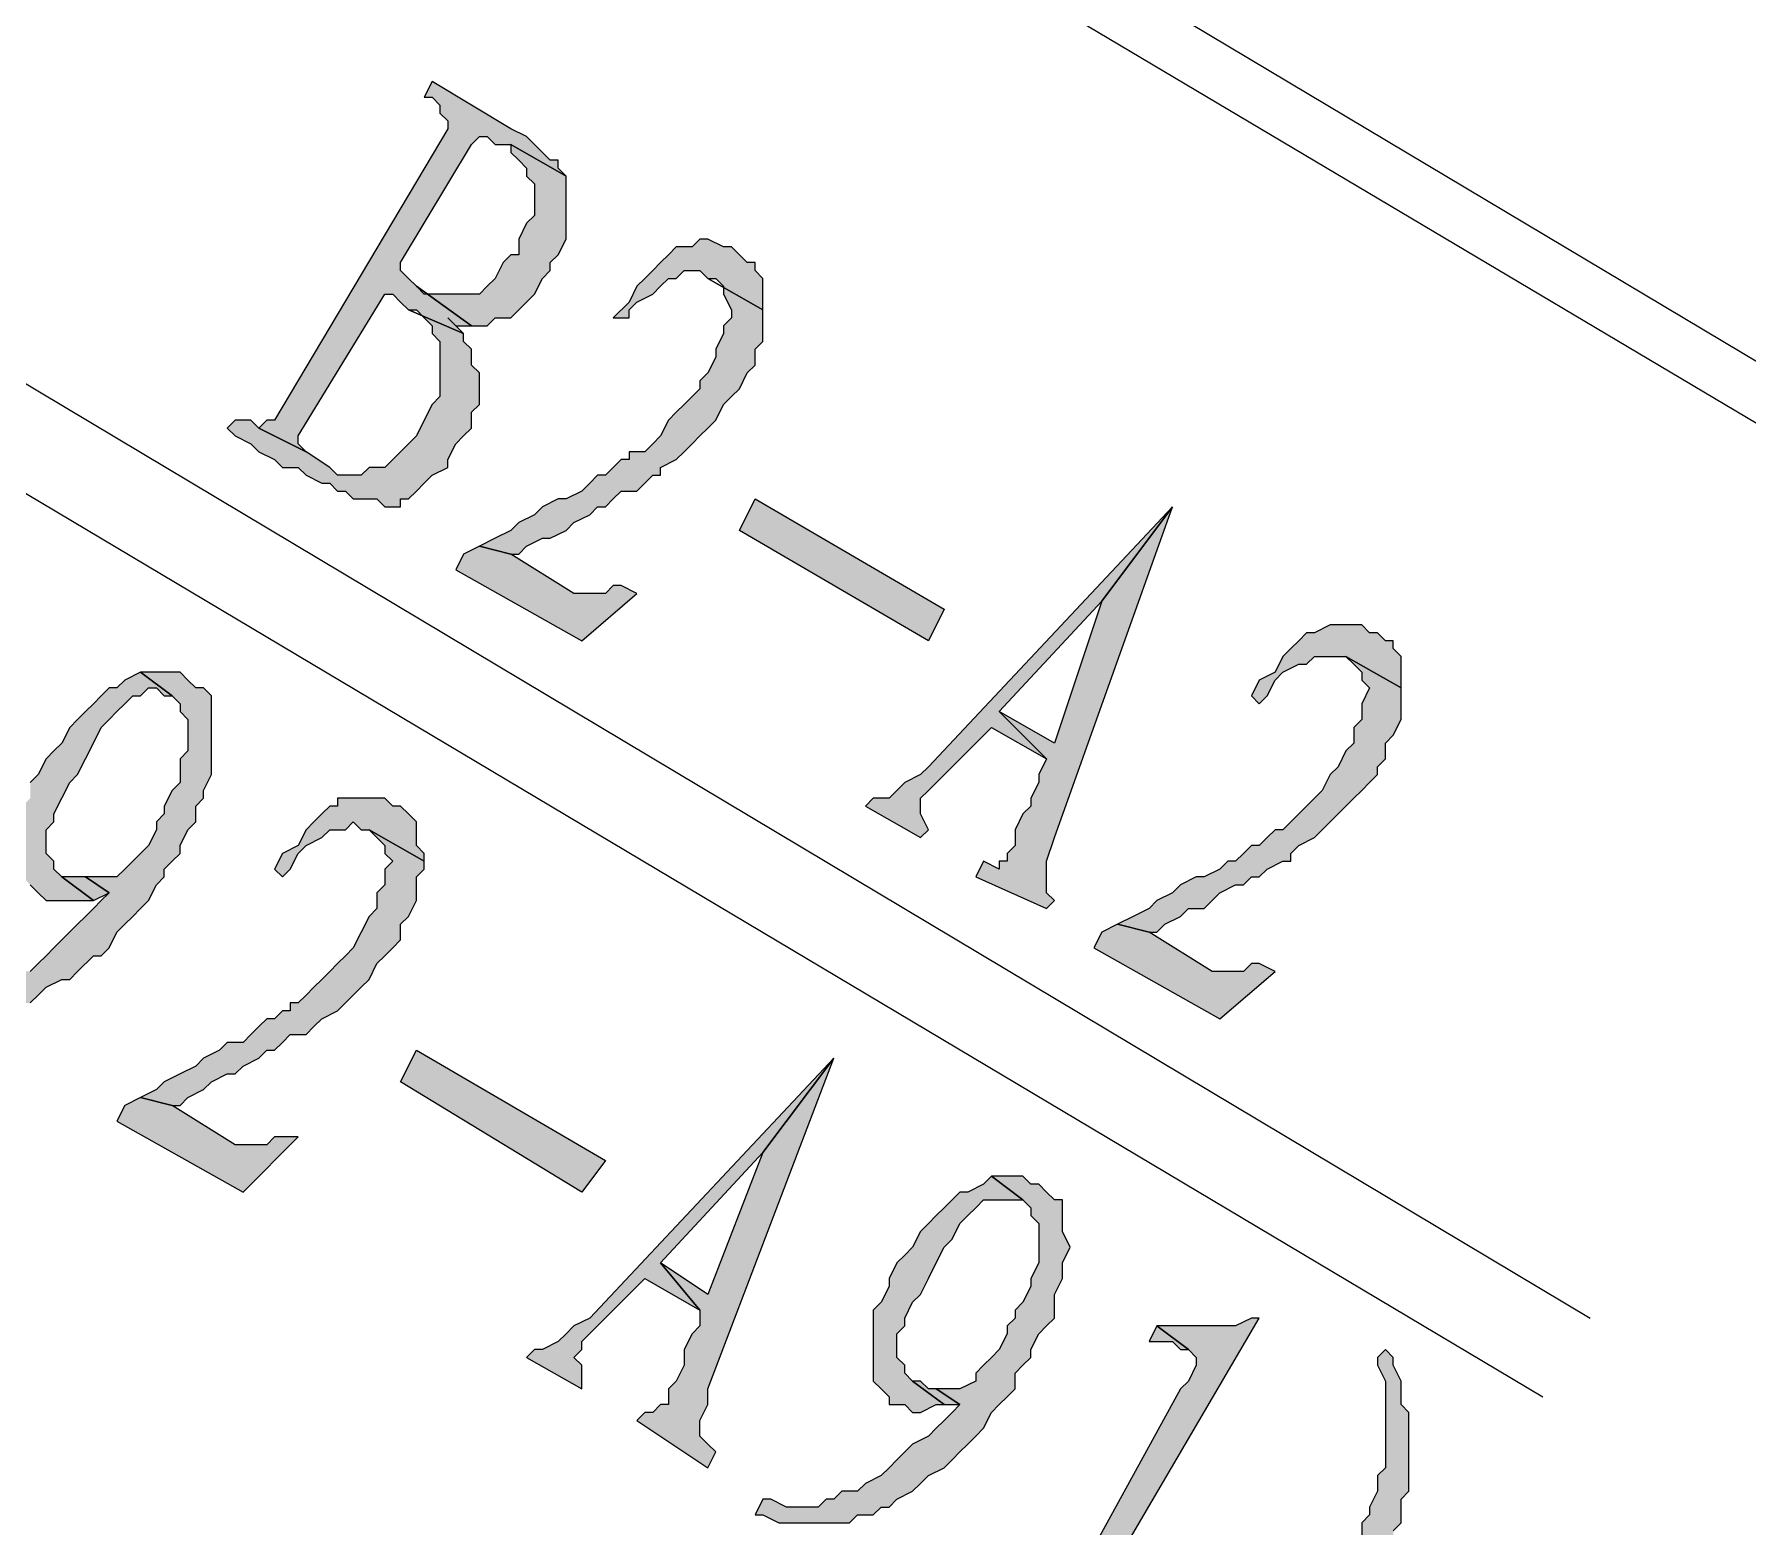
# Model space of a CAD drawing. Header units: millimetres. Extents: x 6 to 291, y 4 to 206.
# Drawn here: x 32.07 to 41.27, y 107.84 to 115.87 of the extents above; entities that cross this region are included whole.
import ezdxf

# ---------------------------------------------------------------- set-up
doc = ezdxf.new("R2010")
doc.units = ezdxf.units.MM
doc.layers.add('C00-00-00', color=7, linetype='Continuous')

msp = doc.modelspace()

# ---------------------------------------------------------------- hatches: boundary and pattern name
at = {"layer": 'C00-00-00'}
h = msp.add_hatch(color=256, dxfattribs=at)
h.dxf.hatch_style = 2
h.paths.add_polyline_path([(34.628668, 115.358333), (34.205335, 115.612333), (34.163001, 115.527666), (34.205335, 115.527666), (34.247668, 115.485333), (34.247668, 115.443), (34.290001, 115.400666), (34.290001, 115.358333), (33.358668, 113.792), (33.316335, 113.792), (33.274001, 113.749666), (33.528001, 113.622666), (33.485668, 113.665), (33.485668, 113.707333), (33.951335, 114.469333), (33.993668, 114.469333), (34.036001, 114.427), (34.078335, 114.384666), (34.374668, 114.257666), (34.332335, 114.3), (34.290001, 114.342333), (34.332335, 114.3), (34.417001, 114.3), (34.120668, 114.511666), (34.078335, 114.554), (34.036001, 114.596333), (34.036001, 114.638666), (34.417001, 115.273666), (34.459335, 115.316), (34.501668, 115.316), (34.544001, 115.273666), (34.628668, 115.273666), (34.925001, 115.104333), (34.882668, 115.146666), (34.882668, 115.189), (34.840335, 115.189), (34.798001, 115.231333), (34.755668, 115.273666), (34.713335, 115.316)])
h = msp.add_hatch(color=256, dxfattribs=at)
h.dxf.hatch_style = 2
h.paths.add_polyline_path([(34.925, 115.104336), (34.628667, 115.273669), (34.628667, 115.231336), (34.671, 115.189002), (34.713333, 115.146669), (34.713333, 115.104336), (34.755667, 115.062002), (34.755667, 114.892669), (34.713333, 114.850336), (34.671, 114.765669), (34.671, 114.681002), (34.628667, 114.681002), (34.586333, 114.638669), (34.544, 114.554002), (34.501667, 114.511669), (34.459333, 114.469336), (34.417, 114.469336), (34.205333, 114.469336), (34.163, 114.469336), (34.120667, 114.511669), (34.417, 114.300002), (34.459333, 114.300002), (34.501667, 114.300002), (34.544, 114.342336), (34.586333, 114.342336), (34.628667, 114.342336), (34.671, 114.384669), (34.713333, 114.427002), (34.755667, 114.469336), (34.798, 114.554002), (34.840333, 114.596336), (34.840333, 114.638669), (34.882667, 114.681002), (34.925, 114.765669), (34.925, 114.808002), (34.925, 114.850336), (34.925, 115.019669)])
h = msp.add_hatch(color=256, dxfattribs=at)
h.dxf.hatch_style = 2
h.paths.add_polyline_path([(35.856334, 114.681001), (35.814001, 114.723334), (35.771668, 114.723334), (35.687001, 114.765667), (35.644668, 114.765667), (35.602334, 114.723334), (35.517668, 114.723334), (35.475334, 114.681001), (35.433001, 114.638667), (35.390668, 114.596334), (35.348334, 114.554001), (35.306001, 114.511667), (35.263668, 114.427001), (35.179001, 114.342334), (35.263668, 114.342334), (35.263668, 114.384667), (35.306001, 114.427001), (35.390668, 114.469334), (35.433001, 114.511667), (35.475334, 114.554001), (35.517668, 114.554001), (35.560001, 114.596334), (35.644668, 114.596334), (35.687001, 114.554001), (35.983334, 114.384667), (35.983334, 114.511667), (35.983334, 114.554001), (35.941001, 114.596334), (35.941001, 114.638667), (35.898668, 114.638667)])
h = msp.add_hatch(color=256, dxfattribs=at)
h.dxf.hatch_style = 2
h.paths.add_polyline_path([(35.983333, 114.384669), (35.687, 114.554002), (35.729333, 114.554002), (35.771667, 114.511669), (35.771667, 114.469335), (35.814, 114.384669), (35.814, 114.342335), (35.771667, 114.300002), (35.771667, 114.257669), (35.729333, 114.173002), (35.729333, 114.130669), (35.687, 114.046002), (35.644667, 114.003669), (35.644667, 113.961335), (35.602333, 113.919002), (35.56, 113.876669), (35.517667, 113.834335), (35.475333, 113.792002), (35.433, 113.707335), (35.390667, 113.665002), (35.348333, 113.622669), (35.306, 113.622669), (35.263667, 113.622669), (35.263667, 113.580335), (35.221333, 113.580335), (35.179, 113.538002), (35.136667, 113.495669), (35.094333, 113.495669), (35.052, 113.453335), (35.009667, 113.411002), (34.925, 113.368669), (34.882667, 113.368669), (34.798, 113.326335), (34.755667, 113.284002), (34.671, 113.241669), (34.628667, 113.199335), (34.544, 113.157002), (34.459333, 113.114669), (34.628667, 113.072335), (34.671, 113.072335), (34.713333, 113.114669), (34.798, 113.157002), (34.840333, 113.157002), (34.925, 113.199335), (34.967333, 113.241669), (35.052, 113.284002), (35.094333, 113.326335), (35.136667, 113.326335), (35.179, 113.368669), (35.221333, 113.411002), (35.306, 113.411002), (35.348333, 113.453335), (35.390667, 113.495669), (35.433, 113.495669), (35.433, 113.538002), (35.517667, 113.580335), (35.56, 113.622669), (35.602333, 113.665002), (35.644667, 113.707335), (35.687, 113.749669), (35.729333, 113.792002), (35.771667, 113.876669), (35.814, 113.919002), (35.856333, 113.961335), (35.898667, 114.046002), (35.941, 114.088335), (35.941, 114.173002), (35.983333, 114.215335), (35.983333, 114.257669), (35.983333, 114.342335)])
h = msp.add_hatch(color=256, dxfattribs=at)
h.dxf.hatch_style = 2
h.paths.add_polyline_path([(34.374666, 114.257666), (34.078333, 114.384666), (34.120666, 114.384666), (34.162999, 114.342332), (34.205333, 114.299999), (34.205333, 114.257666), (34.247666, 114.215332), (34.247666, 114.172999), (34.247666, 114.003666), (34.247666, 113.918999), (34.205333, 113.876666), (34.162999, 113.791999), (34.120666, 113.707332), (34.078333, 113.664999), (34.035999, 113.622666), (33.993666, 113.580332), (33.951333, 113.537999), (33.908999, 113.537999), (33.866666, 113.537999), (33.824333, 113.495666), (33.697333, 113.495666), (33.654999, 113.537999), (33.527999, 113.622666), (33.273999, 113.749666), (33.231666, 113.791999), (33.146999, 113.791999), (33.104666, 113.749666), (33.146999, 113.707332), (33.231666, 113.664999), (33.273999, 113.622666), (33.358666, 113.580332), (33.400999, 113.537999), (33.485666, 113.537999), (33.527999, 113.495666), (33.612666, 113.453332), (33.654999, 113.453332), (33.697333, 113.410999), (33.739666, 113.410999), (33.781999, 113.368666), (33.824333, 113.368666), (33.866666, 113.368666), (33.908999, 113.368666), (33.951333, 113.326332), (34.035999, 113.326332), (34.035999, 113.368666), (34.078333, 113.368666), (34.120666, 113.410999), (34.162999, 113.453332), (34.205333, 113.495666), (34.289999, 113.537999), (34.289999, 113.580332), (34.332333, 113.664999), (34.374666, 113.707332), (34.416999, 113.749666), (34.416999, 113.834332), (34.459333, 113.876666), (34.459333, 114.045999), (34.416999, 114.088332), (34.416999, 114.172999), (34.374666, 114.215332)])
h = msp.add_hatch(color=256, dxfattribs=at)
h.dxf.hatch_style = 2
h.paths.add_polyline_path([(35.940999, 113.368669), (36.956998, 112.776005), (36.872334, 112.606668), (35.856334, 113.199332)])
h = msp.add_hatch(color=256, dxfattribs=at)
h.dxf.hatch_style = 2
h.paths.add_polyline_path([(38.184669, 113.326335), (36.872335, 111.929335), (36.830002, 111.887002), (36.745335, 111.844669), (36.703002, 111.802335), (36.660669, 111.760002), (36.576002, 111.760002), (36.533669, 111.717669), (36.830002, 111.548335), (36.872335, 111.590669), (36.830002, 111.675335), (36.830002, 111.717669), (36.830002, 111.760002), (36.872335, 111.802335), (37.211002, 112.141002), (37.507335, 111.971669), (37.253335, 112.225669), (37.803669, 112.818335)])
h = msp.add_hatch(color=256, dxfattribs=at)
h.dxf.hatch_style = 2
h.paths.add_polyline_path([(38.184669, 113.326335), (37.803669, 112.818335), (37.549669, 112.056335), (37.253335, 112.225669), (37.507335, 111.971669), (37.465002, 111.887002), (37.465002, 111.844669), (37.422669, 111.760002), (37.422669, 111.717669), (37.380335, 111.675335), (37.338002, 111.590669), (37.338002, 111.506002), (37.295669, 111.463669), (37.295669, 111.421335), (37.253335, 111.421335), (37.253335, 111.379002), (37.168669, 111.421335), (37.126335, 111.336669), (37.507335, 111.167335), (37.549669, 111.209669), (37.507335, 111.252002), (37.507335, 111.294335), (37.507335, 111.336669), (37.507335, 111.379002), (37.507335, 111.421335), (37.549669, 111.548335)])
h = msp.add_hatch(color=256, dxfattribs=at)
h.dxf.hatch_style = 2
h.paths.add_polyline_path([(35.306001, 112.860666), (35.221334, 112.902999), (35.179001, 112.902999), (35.136667, 112.860666), (34.967334, 112.860666), (34.628667, 113.072333), (34.459334, 113.114666), (34.374667, 113.072333), (34.332334, 112.987666), (35.009667, 112.606666)])
h = msp.add_hatch(color=256, dxfattribs=at)
h.dxf.hatch_style = 2
h.paths.add_polyline_path([(39.285332, 112.649002), (39.242999, 112.649002), (39.200666, 112.691336), (39.115999, 112.691336), (39.073666, 112.691336), (39.031332, 112.691336), (38.946666, 112.649002), (38.904332, 112.649002), (38.861999, 112.606669), (38.819666, 112.564336), (38.777332, 112.522002), (38.734999, 112.437336), (38.650332, 112.395002), (38.607999, 112.310336), (38.650332, 112.268002), (38.692666, 112.310336), (38.734999, 112.395002), (38.777332, 112.437336), (38.861999, 112.479669), (38.904332, 112.479669), (38.946666, 112.522002), (38.988999, 112.522002), (39.073666, 112.522002), (39.115999, 112.522002), (39.412332, 112.352669), (39.412332, 112.395002), (39.412332, 112.437336), (39.412332, 112.522002), (39.369999, 112.564336), (39.369999, 112.606669), (39.327666, 112.606669)])
h = msp.add_hatch(color=256, dxfattribs=at)
h.dxf.hatch_style = 2
h.paths.add_polyline_path([(39.412335, 112.35267), (39.116002, 112.522004), (39.158335, 112.47967), (39.200669, 112.437337), (39.200669, 112.395004), (39.243002, 112.35267), (39.200669, 112.268004), (39.200669, 112.183337), (39.158335, 112.141004), (39.158335, 112.056337), (39.116002, 112.014004), (39.073669, 111.929337), (39.031335, 111.887004), (38.989002, 111.802337), (38.946669, 111.760004), (38.904335, 111.71767), (38.862002, 111.675337), (38.819669, 111.633004), (38.777335, 111.59067), (38.735002, 111.59067), (38.692669, 111.548337), (38.650335, 111.506004), (38.608002, 111.506004), (38.565669, 111.46367), (38.523335, 111.421337), (38.481002, 111.421337), (38.438669, 111.379004), (38.354002, 111.33667), (38.311669, 111.33667), (38.227002, 111.294337), (38.184669, 111.252004), (38.100002, 111.20967), (38.057669, 111.167337), (37.973002, 111.125004), (37.888335, 111.08267), (38.057669, 111.040337), (38.100002, 111.040337), (38.142335, 111.08267), (38.227002, 111.125004), (38.269335, 111.167337), (38.354002, 111.167337), (38.396335, 111.20967), (38.438669, 111.252004), (38.523335, 111.294337), (38.565669, 111.294337), (38.608002, 111.33667), (38.650335, 111.33667), (38.692669, 111.379004), (38.777335, 111.421337), (38.819669, 111.421337), (38.819669, 111.46367), (38.862002, 111.506004), (38.946669, 111.548337), (38.989002, 111.59067), (39.031335, 111.633004), (39.073669, 111.675337), (39.116002, 111.71767), (39.158335, 111.760004), (39.200669, 111.802337), (39.243002, 111.84467), (39.285335, 111.887004), (39.285335, 111.929337), (39.327669, 111.97167), (39.327669, 112.056337), (39.370002, 112.09867), (39.412335, 112.183337), (39.412335, 112.22567), (39.412335, 112.268004)])
h = msp.add_hatch(color=256, dxfattribs=at)
h.dxf.hatch_style = 2
h.paths.add_polyline_path([(32.893, 112.395005), (32.850667, 112.437338), (32.808333, 112.437338), (32.681333, 112.437338), (32.639, 112.437338), (32.808333, 112.310338), (32.850667, 112.268005), (32.850667, 112.225672), (32.893, 112.183338), (32.893, 112.141005), (32.893, 112.098672), (32.893, 112.014005), (32.850667, 111.971672), (32.850667, 111.929338), (32.850667, 111.844672), (32.808333, 111.802338), (32.766, 111.717672), (32.766, 111.675338), (32.723667, 111.633005), (32.723667, 111.590672), (32.681333, 111.506005), (32.639, 111.463672), (32.596667, 111.421338), (32.554333, 111.379005), (32.512, 111.336672), (32.469667, 111.336672), (32.342667, 111.336672), (32.469667, 111.252005), (32.427333, 111.209672), (32.385, 111.167338), (32.342667, 111.125005), (32.300333, 111.082672), (32.215667, 110.998005), (32.173333, 110.955672), (32.131, 110.913338), (32.088667, 110.871005), (32.046333, 110.828672), (31.961667, 110.828672), (31.919333, 110.786338), (31.877, 110.744005), (31.834667, 110.744005), (31.792333, 110.744005), (31.75, 110.701672), (31.707667, 110.701672), (31.623, 110.701672), (31.538333, 110.701672), (31.453667, 110.701672), (31.411333, 110.701672), (31.369, 110.659338), (31.411333, 110.617005), (31.496, 110.617005), (31.538333, 110.617005), (31.580667, 110.617005), (31.623, 110.574672), (31.75, 110.574672), (31.792333, 110.617005), (31.877, 110.617005), (31.919333, 110.617005), (32.004, 110.659338), (32.046333, 110.659338), (32.088667, 110.701672), (32.131, 110.744005), (32.215667, 110.786338), (32.258, 110.786338), (32.300333, 110.828672), (32.385, 110.913338), (32.427333, 110.913338), (32.469667, 110.955672), (32.512, 111.040338), (32.554333, 111.082672), (32.596667, 111.125005), (32.639, 111.167338), (32.681333, 111.209672), (32.723667, 111.294338), (32.766, 111.336672), (32.766, 111.379005), (32.808333, 111.421338), (32.850667, 111.463672), (32.850667, 111.506005), (32.893, 111.590672), (32.935333, 111.633005), (32.935333, 111.717672), (32.977667, 111.760005), (32.977667, 111.802338), (33.02, 111.887005), (33.02, 111.929338), (33.02, 112.268005), (33.02, 112.310338), (32.977667, 112.352672), (32.935333, 112.352672)])
h = msp.add_hatch(color=256, dxfattribs=at)
h.dxf.hatch_style = 2
h.paths.add_polyline_path([(32.639, 112.437339), (32.554334, 112.395006), (32.512, 112.352672), (32.469667, 112.352672), (32.427334, 112.310339), (32.385, 112.268006), (32.342667, 112.225672), (32.300334, 112.183339), (32.258, 112.141006), (32.215667, 112.056339), (32.173334, 112.014006), (32.131, 111.971672), (32.088667, 111.887006), (32.046334, 111.844672), (32.046334, 111.760006), (32.004, 111.717672), (32.004, 111.675339), (32.004, 111.590672), (32.004, 111.379006), (32.004, 111.336672), (32.046334, 111.294339), (32.088667, 111.252006), (32.131, 111.209672), (32.215667, 111.209672), (32.258, 111.209672), (32.385, 111.209672), (32.215667, 111.336672), (32.173334, 111.379006), (32.173334, 111.421339), (32.131, 111.463672), (32.131, 111.590672), (32.173334, 111.633006), (32.173334, 111.675339), (32.215667, 111.760006), (32.258, 111.844672), (32.300334, 111.887006), (32.342667, 111.971672), (32.385, 112.056339), (32.427334, 112.141006), (32.469667, 112.183339), (32.512, 112.225672), (32.554334, 112.268006), (32.596667, 112.310339), (32.639, 112.310339), (32.681334, 112.352672), (32.723667, 112.352672), (32.766, 112.310339), (32.808334, 112.310339)])
h = msp.add_hatch(color=256, dxfattribs=at)
h.dxf.hatch_style = 2
h.paths.add_polyline_path([(34.036, 111.717672), (33.993666, 111.717672), (33.951333, 111.760005), (33.782, 111.760005), (33.697333, 111.760005), (33.697333, 111.717672), (33.655, 111.717672), (33.612666, 111.675339), (33.570333, 111.633005), (33.528, 111.590672), (33.485666, 111.506005), (33.401, 111.463672), (33.358666, 111.379005), (33.401, 111.336672), (33.443333, 111.379005), (33.485666, 111.463672), (33.528, 111.506005), (33.612666, 111.548339), (33.655, 111.590672), (33.697333, 111.590672), (33.739666, 111.590672), (33.782, 111.633005), (33.824333, 111.590672), (33.866666, 111.590672), (34.163, 111.421339), (34.163, 111.463672), (34.120666, 111.506005), (34.120666, 111.590672), (34.120666, 111.633005), (34.078333, 111.675339)])
h = msp.add_hatch(color=256, dxfattribs=at)
h.dxf.hatch_style = 2
h.paths.add_polyline_path([(34.162999, 111.421332), (33.866665, 111.590665), (33.908999, 111.548332), (33.951332, 111.505999), (33.951332, 111.463665), (33.993665, 111.421332), (33.951332, 111.378999), (33.951332, 111.336665), (33.951332, 111.294332), (33.908999, 111.251999), (33.908999, 111.167332), (33.866665, 111.124999), (33.824332, 111.040332), (33.781999, 110.955665), (33.739665, 110.913332), (33.697332, 110.870999), (33.654999, 110.828665), (33.612665, 110.786332), (33.570332, 110.743999), (33.527999, 110.701665), (33.485665, 110.659332), (33.443332, 110.659332), (33.443332, 110.616999), (33.400999, 110.616999), (33.358665, 110.574665), (33.316332, 110.574665), (33.273999, 110.532332), (33.231665, 110.489999), (33.189332, 110.447665), (33.104665, 110.447665), (33.062332, 110.405332), (32.977665, 110.362999), (32.935332, 110.320665), (32.850665, 110.278332), (32.765999, 110.235999), (32.723665, 110.193665), (32.638999, 110.151332), (32.808332, 110.108999), (32.850665, 110.108999), (32.892999, 110.151332), (32.977665, 110.193665), (33.019999, 110.235999), (33.104665, 110.278332), (33.146999, 110.278332), (33.189332, 110.320665), (33.273999, 110.362999), (33.316332, 110.405332), (33.358665, 110.405332), (33.400999, 110.447665), (33.443332, 110.489999), (33.527999, 110.489999), (33.570332, 110.532332), (33.612665, 110.574665), (33.697332, 110.616999), (33.739665, 110.659332), (33.781999, 110.701665), (33.824332, 110.743999), (33.866665, 110.786332), (33.908999, 110.870999), (33.951332, 110.913332), (33.993665, 110.955665), (34.035999, 110.997999), (34.035999, 111.082665), (34.078332, 111.124999), (34.120665, 111.209665), (34.120665, 111.251999), (34.120665, 111.336665), (34.162999, 111.378999)])
h = msp.add_hatch(color=256, dxfattribs=at)
h.dxf.hatch_style = 2
h.paths.add_polyline_path([(32.342666, 111.336672), (32.300333, 111.336672), (32.257999, 111.336672), (32.215666, 111.336672), (32.384999, 111.209672), (32.469666, 111.252005)])
h = msp.add_hatch(color=256, dxfattribs=at)
h.dxf.hatch_style = 2
h.paths.add_polyline_path([(38.734998, 110.828668), (38.650332, 110.871001), (38.607998, 110.871001), (38.565665, 110.828668), (38.523332, 110.828668), (38.396332, 110.828668), (38.057665, 111.040334), (37.888332, 111.082668), (37.803665, 111.040334), (37.761332, 110.955668), (38.438665, 110.574668)])
h = msp.add_hatch(color=256, dxfattribs=at)
h.dxf.hatch_style = 2
h.paths.add_polyline_path([(34.120669, 110.405333), (35.136667, 109.812669), (35.009669, 109.64334), (34.036, 110.236004)])
h = msp.add_hatch(color=256, dxfattribs=at)
h.dxf.hatch_style = 2
h.paths.add_polyline_path([(36.364334, 110.362999), (35.052001, 108.965999), (34.967334, 108.923665), (34.925001, 108.881332), (34.882667, 108.838999), (34.798001, 108.796665), (34.755667, 108.796665), (34.713334, 108.754332), (35.009667, 108.584999), (35.009667, 108.627332), (35.009667, 108.669665), (35.009667, 108.711999), (34.967334, 108.754332), (35.009667, 108.796665), (35.009667, 108.838999), (35.348334, 109.177665), (35.644667, 109.008332), (35.433001, 109.262332), (35.983334, 109.854999)])
h = msp.add_hatch(color=256, dxfattribs=at)
h.dxf.hatch_style = 2
h.paths.add_polyline_path([(36.364334, 110.362999), (35.983334, 109.854999), (35.687001, 109.092999), (35.433001, 109.262332), (35.644667, 109.008332), (35.644667, 108.923665), (35.602334, 108.881332), (35.560001, 108.796665), (35.560001, 108.754332), (35.560001, 108.711999), (35.517667, 108.627332), (35.475334, 108.584999), (35.475334, 108.500332), (35.433001, 108.500332), (35.390667, 108.457999), (35.348334, 108.457999), (35.306001, 108.415665), (35.687001, 108.161665), (35.729334, 108.246332), (35.687001, 108.288665), (35.644667, 108.330999), (35.644667, 108.415665), (35.687001, 108.500332), (35.687001, 108.584999)])
h = msp.add_hatch(color=256, dxfattribs=at)
h.dxf.hatch_style = 2
h.paths.add_polyline_path([(33.485666, 109.939672), (33.400999, 109.939672), (33.358666, 109.939672), (33.316333, 109.897338), (33.273999, 109.897338), (33.146999, 109.897338), (32.808333, 110.109005), (32.638999, 110.151338), (32.554333, 110.109005), (32.511999, 110.024338), (33.189333, 109.643338)])
h = msp.add_hatch(color=256, dxfattribs=at)
h.dxf.hatch_style = 2
h.paths.add_polyline_path([(37.465002, 109.685666), (37.422668, 109.685666), (37.380335, 109.727999), (37.338002, 109.727999), (37.253335, 109.727999), (37.211002, 109.727999), (37.380335, 109.600999), (37.422668, 109.558666), (37.422668, 109.516333), (37.465002, 109.473999), (37.465002, 109.431666), (37.465002, 109.389333), (37.465002, 109.304666), (37.465002, 109.262333), (37.422668, 109.177666), (37.422668, 109.135333), (37.380335, 109.050666), (37.338002, 109.008333), (37.338002, 108.965999), (37.295668, 108.923666), (37.295668, 108.881333), (37.253335, 108.796666), (37.211002, 108.754333), (37.168668, 108.711999), (37.126335, 108.669666), (37.126335, 108.627333), (37.041668, 108.584999), (36.999335, 108.584999), (36.914668, 108.584999), (37.041668, 108.500333), (36.999335, 108.457999), (36.957002, 108.415666), (36.914668, 108.373333), (36.872335, 108.330999), (36.787668, 108.288666), (36.745335, 108.246333), (36.703002, 108.203999), (36.660668, 108.161666), (36.618335, 108.119333), (36.533668, 108.076999), (36.491335, 108.034666), (36.449002, 108.034666), (36.406668, 108.034666), (36.364335, 107.992333), (36.322002, 107.992333), (36.279668, 107.949999), (36.110335, 107.949999), (36.025668, 107.992333), (35.983335, 107.992333), (35.941002, 107.907666), (35.983335, 107.907666), (36.068002, 107.865333), (36.110335, 107.865333), (36.152668, 107.865333), (36.364335, 107.865333), (36.449002, 107.865333), (36.491335, 107.907666), (36.576002, 107.907666), (36.618335, 107.949999), (36.660668, 107.949999), (36.703002, 107.992333), (36.787668, 108.034666), (36.830002, 108.076999), (36.872335, 108.119333), (36.957002, 108.161666), (36.999335, 108.203999), (37.041668, 108.246333), (37.084002, 108.288666), (37.126335, 108.330999), (37.168668, 108.373333), (37.211002, 108.457999), (37.253335, 108.500333), (37.295668, 108.542666), (37.338002, 108.584999), (37.338002, 108.669666), (37.380335, 108.711999), (37.422668, 108.754333), (37.422668, 108.796666), (37.465002, 108.881333), (37.507335, 108.923666), (37.549668, 108.965999), (37.549668, 109.050666), (37.549668, 109.092999), (37.592002, 109.177666), (37.592002, 109.219999), (37.592002, 109.262333), (37.634335, 109.346999), (37.592002, 109.431666), (37.592002, 109.558666), (37.592002, 109.600999), (37.549668, 109.600999), (37.507335, 109.643333)])
h = msp.add_hatch(color=256, dxfattribs=at)
h.dxf.hatch_style = 2
h.paths.add_polyline_path([(37.211, 109.728), (37.168666, 109.685667), (37.084, 109.643333), (37.041666, 109.643333), (36.999333, 109.601), (36.957, 109.558667), (36.914666, 109.516333), (36.872333, 109.474), (36.83, 109.431667), (36.787666, 109.347), (36.745333, 109.304667), (36.703, 109.262333), (36.660666, 109.177667), (36.660666, 109.135333), (36.618333, 109.050667), (36.576, 109.008333), (36.576, 108.923667), (36.576, 108.881333), (36.576, 108.669667), (36.576, 108.627333), (36.618333, 108.585), (36.660666, 108.542667), (36.660666, 108.500333), (36.745333, 108.500333), (36.787666, 108.458), (36.83, 108.458), (36.914666, 108.500333), (36.957, 108.500333), (36.787666, 108.627333), (36.745333, 108.669667), (36.745333, 108.712), (36.703, 108.754333), (36.703, 108.881333), (36.745333, 108.923667), (36.745333, 108.966), (36.787666, 109.050667), (36.83, 109.093), (36.872333, 109.177667), (36.914666, 109.262333), (36.957, 109.347), (36.999333, 109.389333), (37.041666, 109.474), (37.084, 109.516333), (37.126333, 109.558667), (37.168666, 109.601), (37.211, 109.601), (37.338, 109.601), (37.380333, 109.601)])
h = msp.add_hatch(color=256, dxfattribs=at)
h.dxf.hatch_style = 2
h.paths.add_polyline_path([(38.650334, 108.965999), (38.608001, 108.965999), (38.523334, 108.923666), (38.481001, 108.923666), (38.438667, 108.923666), (38.100001, 108.923666), (38.269334, 108.796666), (38.311667, 108.754332), (38.311667, 108.711999), (38.269334, 108.627332), (38.227001, 108.584999), (37.507334, 107.272666), (37.465001, 107.272666), (37.422667, 107.230332), (37.380334, 107.272666), (37.295667, 107.272666), (37.253334, 107.272666), (37.168667, 107.314999), (37.168667, 107.272666), (37.761334, 106.891666), (37.803667, 106.976332), (37.761334, 107.018666), (37.719001, 107.060999), (37.676667, 107.103332), (37.676667, 107.145666), (37.634334, 107.187999), (37.634334, 107.230332)])
h = msp.add_hatch(color=256, dxfattribs=at)
h.dxf.hatch_style = 2
h.paths.add_polyline_path([(38.1, 108.923673), (38.057667, 108.839006), (38.1, 108.839006), (38.184667, 108.839006), (38.227, 108.796673), (38.269333, 108.796673)])
h = msp.add_hatch(color=256, dxfattribs=at)
h.dxf.hatch_style = 2
h.paths.add_polyline_path([(39.327666, 108.79667), (39.285333, 108.754336), (39.285333, 108.712003), (39.327666, 108.627336), (39.327666, 108.585003), (39.327666, 108.54267), (39.327666, 108.28867), (39.327666, 108.204003), (39.327666, 108.16167), (39.285333, 108.119336), (39.285333, 108.077003), (39.285333, 108.03467), (39.243, 107.950003), (39.243, 107.90767), (39.200666, 107.865336), (39.200666, 107.78067), (39.158333, 107.738336), (39.116, 107.65367), (39.073666, 107.611336), (39.073666, 107.52667), (39.031333, 107.484336), (38.989, 107.39967), (38.946666, 107.357336), (38.904333, 107.315003), (38.862, 107.230336), (38.819666, 107.188003), (38.777333, 107.14567), (38.735, 107.103336), (38.692666, 107.01867), (38.692666, 106.976336), (38.650333, 106.934003), (38.608, 106.89167), (38.565666, 106.849336), (38.523333, 106.807003), (38.481, 106.76467), (38.438666, 106.76467), (38.396333, 106.722336), (38.354, 106.680003), (38.269333, 106.63767), (38.227, 106.595336), (38.184666, 106.595336), (38.142333, 106.553003), (38.057666, 106.553003), (38.015333, 106.51067), (37.973, 106.51067), (37.930666, 106.426003), (37.973, 106.426003), (38.015333, 106.468336), (38.057666, 106.468336), (38.142333, 106.468336), (38.184666, 106.51067), (38.227, 106.51067), (38.311666, 106.51067), (38.354, 106.553003), (38.396333, 106.595336), (38.438666, 106.595336), (38.523333, 106.63767), (38.565666, 106.680003), (38.608, 106.680003), (38.650333, 106.722336), (38.692666, 106.76467), (38.735, 106.807003), (38.777333, 106.849336), (38.819666, 106.89167), (38.862, 106.934003), (38.904333, 106.976336), (38.946666, 107.061003), (38.989, 107.103336), (39.031333, 107.14567), (39.073666, 107.230336), (39.116, 107.27267), (39.158333, 107.315003), (39.200666, 107.357336), (39.243, 107.442003), (39.243, 107.484336), (39.285333, 107.569003), (39.327666, 107.611336), (39.327666, 107.696003), (39.37, 107.738336), (39.37, 107.823003), (39.412333, 107.865336), (39.412333, 107.90767), (39.412333, 107.992336), (39.454666, 108.03467), (39.454666, 108.458003), (39.412333, 108.500336), (39.412333, 108.585003), (39.412333, 108.627336), (39.37, 108.712003), (39.37, 108.754336)])
h = msp.add_hatch(color=256, dxfattribs=at)
h.dxf.hatch_style = 2
h.paths.add_polyline_path([(36.914668, 108.585006), (36.872334, 108.585006), (36.830001, 108.62734), (36.787668, 108.62734), (36.957001, 108.50034), (37.041668, 108.50034)])

# ---------------------------------------------------------------- linework, layer by layer
at = {"layer": 'C00-00-00', "lineweight": 5}
for points in [[(33.485666, 118.787339), (42.206334, 113.580333)], [(33.316333, 118.533333), (42.079331, 113.326335)], [(30.861, 114.681001), (40.428334, 108.965999)], [(30.649332, 114.215339), (40.174332, 108.542672)]]:
    msp.add_lwpolyline(points, dxfattribs=at)
at = {"layer": 'C00-00-00', "lineweight": 13}
for points in [[(34.628668, 115.358333), (34.205335, 115.612333), (34.163001, 115.527666), (34.205335, 115.527666), (34.247668, 115.485333), (34.247668, 115.443), (34.290001, 115.400666), (34.290001, 115.358333), (33.358668, 113.792), (33.316335, 113.792), (33.274001, 113.749666), (33.528001, 113.622666), (33.485668, 113.665), (33.485668, 113.707333), (33.951335, 114.469333), (33.993668, 114.469333), (34.036001, 114.427), (34.078335, 114.384666), (34.374668, 114.257666), (34.332335, 114.3), (34.290001, 114.342333), (34.332335, 114.3), (34.417001, 114.3), (34.120668, 114.511666), (34.078335, 114.554), (34.036001, 114.596333), (34.036001, 114.638666), (34.417001, 115.273666), (34.459335, 115.316), (34.501668, 115.316), (34.544001, 115.273666), (34.628668, 115.273666), (34.925001, 115.104333), (34.882668, 115.146666), (34.882668, 115.189), (34.840335, 115.189), (34.798001, 115.231333), (34.755668, 115.273666), (34.713335, 115.316)], [(34.925, 115.104336), (34.628667, 115.273669), (34.628667, 115.231336), (34.671, 115.189002), (34.713333, 115.146669), (34.713333, 115.104336), (34.755667, 115.062002), (34.755667, 114.892669), (34.713333, 114.850336), (34.671, 114.765669), (34.671, 114.681002), (34.628667, 114.681002), (34.586333, 114.638669), (34.544, 114.554002), (34.501667, 114.511669), (34.459333, 114.469336), (34.417, 114.469336), (34.205333, 114.469336), (34.163, 114.469336), (34.120667, 114.511669), (34.417, 114.300002), (34.459333, 114.300002), (34.501667, 114.300002), (34.544, 114.342336), (34.586333, 114.342336), (34.628667, 114.342336), (34.671, 114.384669), (34.713333, 114.427002), (34.755667, 114.469336), (34.798, 114.554002), (34.840333, 114.596336), (34.840333, 114.638669), (34.882667, 114.681002), (34.925, 114.765669), (34.925, 114.808002), (34.925, 114.850336), (34.925, 115.019669)], [(35.856334, 114.681001), (35.814001, 114.723334), (35.771668, 114.723334), (35.687001, 114.765667), (35.644668, 114.765667), (35.602334, 114.723334), (35.517668, 114.723334), (35.475334, 114.681001), (35.433001, 114.638667), (35.390668, 114.596334), (35.348334, 114.554001), (35.306001, 114.511667), (35.263668, 114.427001), (35.179001, 114.342334), (35.263668, 114.342334), (35.263668, 114.384667), (35.306001, 114.427001), (35.390668, 114.469334), (35.433001, 114.511667), (35.475334, 114.554001), (35.517668, 114.554001), (35.560001, 114.596334), (35.644668, 114.596334), (35.687001, 114.554001), (35.983334, 114.384667), (35.983334, 114.511667), (35.983334, 114.554001), (35.941001, 114.596334), (35.941001, 114.638667), (35.898668, 114.638667)], [(35.983333, 114.384669), (35.687, 114.554002), (35.729333, 114.554002), (35.771667, 114.511669), (35.771667, 114.469335), (35.814, 114.384669), (35.814, 114.342335), (35.771667, 114.300002), (35.771667, 114.257669), (35.729333, 114.173002), (35.729333, 114.130669), (35.687, 114.046002), (35.644667, 114.003669), (35.644667, 113.961335), (35.602333, 113.919002), (35.56, 113.876669), (35.517667, 113.834335), (35.475333, 113.792002), (35.433, 113.707335), (35.390667, 113.665002), (35.348333, 113.622669), (35.306, 113.622669), (35.263667, 113.622669), (35.263667, 113.580335), (35.221333, 113.580335), (35.179, 113.538002), (35.136667, 113.495669), (35.094333, 113.495669), (35.052, 113.453335), (35.009667, 113.411002), (34.925, 113.368669), (34.882667, 113.368669), (34.798, 113.326335), (34.755667, 113.284002), (34.671, 113.241669), (34.628667, 113.199335), (34.544, 113.157002), (34.459333, 113.114669), (34.628667, 113.072335), (34.671, 113.072335), (34.713333, 113.114669), (34.798, 113.157002), (34.840333, 113.157002), (34.925, 113.199335), (34.967333, 113.241669), (35.052, 113.284002), (35.094333, 113.326335), (35.136667, 113.326335), (35.179, 113.368669), (35.221333, 113.411002), (35.306, 113.411002), (35.348333, 113.453335), (35.390667, 113.495669), (35.433, 113.495669), (35.433, 113.538002), (35.517667, 113.580335), (35.56, 113.622669), (35.602333, 113.665002), (35.644667, 113.707335), (35.687, 113.749669), (35.729333, 113.792002), (35.771667, 113.876669), (35.814, 113.919002), (35.856333, 113.961335), (35.898667, 114.046002), (35.941, 114.088335), (35.941, 114.173002), (35.983333, 114.215335), (35.983333, 114.257669), (35.983333, 114.342335)], [(34.374666, 114.257666), (34.078333, 114.384666), (34.120666, 114.384666), (34.162999, 114.342332), (34.205333, 114.299999), (34.205333, 114.257666), (34.247666, 114.215332), (34.247666, 114.172999), (34.247666, 114.003666), (34.247666, 113.918999), (34.205333, 113.876666), (34.162999, 113.791999), (34.120666, 113.707332), (34.078333, 113.664999), (34.035999, 113.622666), (33.993666, 113.580332), (33.951333, 113.537999), (33.908999, 113.537999), (33.866666, 113.537999), (33.824333, 113.495666), (33.697333, 113.495666), (33.654999, 113.537999), (33.527999, 113.622666), (33.273999, 113.749666), (33.231666, 113.791999), (33.146999, 113.791999), (33.104666, 113.749666), (33.146999, 113.707332), (33.231666, 113.664999), (33.273999, 113.622666), (33.358666, 113.580332), (33.400999, 113.537999), (33.485666, 113.537999), (33.527999, 113.495666), (33.612666, 113.453332), (33.654999, 113.453332), (33.697333, 113.410999), (33.739666, 113.410999), (33.781999, 113.368666), (33.824333, 113.368666), (33.866666, 113.368666), (33.908999, 113.368666), (33.951333, 113.326332), (34.035999, 113.326332), (34.035999, 113.368666), (34.078333, 113.368666), (34.120666, 113.410999), (34.162999, 113.453332), (34.205333, 113.495666), (34.289999, 113.537999), (34.289999, 113.580332), (34.332333, 113.664999), (34.374666, 113.707332), (34.416999, 113.749666), (34.416999, 113.834332), (34.459333, 113.876666), (34.459333, 114.045999), (34.416999, 114.088332), (34.416999, 114.172999), (34.374666, 114.215332)], [(35.940999, 113.368669), (36.956998, 112.776005), (36.872334, 112.606668), (35.856334, 113.199332)], [(38.184669, 113.326335), (36.872335, 111.929335), (36.830002, 111.887002), (36.745335, 111.844669), (36.703002, 111.802335), (36.660669, 111.760002), (36.576002, 111.760002), (36.533669, 111.717669), (36.830002, 111.548335), (36.872335, 111.590669), (36.830002, 111.675335), (36.830002, 111.717669), (36.830002, 111.760002), (36.872335, 111.802335), (37.211002, 112.141002), (37.507335, 111.971669), (37.253335, 112.225669), (37.803669, 112.818335)], [(38.184669, 113.326335), (37.803669, 112.818335), (37.549669, 112.056335), (37.253335, 112.225669), (37.507335, 111.971669), (37.465002, 111.887002), (37.465002, 111.844669), (37.422669, 111.760002), (37.422669, 111.717669), (37.380335, 111.675335), (37.338002, 111.590669), (37.338002, 111.506002), (37.295669, 111.463669), (37.295669, 111.421335), (37.253335, 111.421335), (37.253335, 111.379002), (37.168669, 111.421335), (37.126335, 111.336669), (37.507335, 111.167335), (37.549669, 111.209669), (37.507335, 111.252002), (37.507335, 111.294335), (37.507335, 111.336669), (37.507335, 111.379002), (37.507335, 111.421335), (37.549669, 111.548335)], [(35.306001, 112.860666), (35.221334, 112.902999), (35.179001, 112.902999), (35.136667, 112.860666), (34.967334, 112.860666), (34.628667, 113.072333), (34.459334, 113.114666), (34.374667, 113.072333), (34.332334, 112.987666), (35.009667, 112.606666)], [(39.285332, 112.649002), (39.242999, 112.649002), (39.200666, 112.691336), (39.115999, 112.691336), (39.073666, 112.691336), (39.031332, 112.691336), (38.946666, 112.649002), (38.904332, 112.649002), (38.861999, 112.606669), (38.819666, 112.564336), (38.777332, 112.522002), (38.734999, 112.437336), (38.650332, 112.395002), (38.607999, 112.310336), (38.650332, 112.268002), (38.692666, 112.310336), (38.734999, 112.395002), (38.777332, 112.437336), (38.861999, 112.479669), (38.904332, 112.479669), (38.946666, 112.522002), (38.988999, 112.522002), (39.073666, 112.522002), (39.115999, 112.522002), (39.412332, 112.352669), (39.412332, 112.395002), (39.412332, 112.437336), (39.412332, 112.522002), (39.369999, 112.564336), (39.369999, 112.606669), (39.327666, 112.606669)], [(39.412335, 112.35267), (39.116002, 112.522004), (39.158335, 112.47967), (39.200669, 112.437337), (39.200669, 112.395004), (39.243002, 112.35267), (39.200669, 112.268004), (39.200669, 112.183337), (39.158335, 112.141004), (39.158335, 112.056337), (39.116002, 112.014004), (39.073669, 111.929337), (39.031335, 111.887004), (38.989002, 111.802337), (38.946669, 111.760004), (38.904335, 111.71767), (38.862002, 111.675337), (38.819669, 111.633004), (38.777335, 111.59067), (38.735002, 111.59067), (38.692669, 111.548337), (38.650335, 111.506004), (38.608002, 111.506004), (38.565669, 111.46367), (38.523335, 111.421337), (38.481002, 111.421337), (38.438669, 111.379004), (38.354002, 111.33667), (38.311669, 111.33667), (38.227002, 111.294337), (38.184669, 111.252004), (38.100002, 111.20967), (38.057669, 111.167337), (37.973002, 111.125004), (37.888335, 111.08267), (38.057669, 111.040337), (38.100002, 111.040337), (38.142335, 111.08267), (38.227002, 111.125004), (38.269335, 111.167337), (38.354002, 111.167337), (38.396335, 111.20967), (38.438669, 111.252004), (38.523335, 111.294337), (38.565669, 111.294337), (38.608002, 111.33667), (38.650335, 111.33667), (38.692669, 111.379004), (38.777335, 111.421337), (38.819669, 111.421337), (38.819669, 111.46367), (38.862002, 111.506004), (38.946669, 111.548337), (38.989002, 111.59067), (39.031335, 111.633004), (39.073669, 111.675337), (39.116002, 111.71767), (39.158335, 111.760004), (39.200669, 111.802337), (39.243002, 111.84467), (39.285335, 111.887004), (39.285335, 111.929337), (39.327669, 111.97167), (39.327669, 112.056337), (39.370002, 112.09867), (39.412335, 112.183337), (39.412335, 112.22567), (39.412335, 112.268004)], [(34.036, 111.717672), (33.993666, 111.717672), (33.951333, 111.760005), (33.782, 111.760005), (33.697333, 111.760005), (33.697333, 111.717672), (33.655, 111.717672), (33.612666, 111.675339), (33.570333, 111.633005), (33.528, 111.590672), (33.485666, 111.506005), (33.401, 111.463672), (33.358666, 111.379005), (33.401, 111.336672), (33.443333, 111.379005), (33.485666, 111.463672), (33.528, 111.506005), (33.612666, 111.548339), (33.655, 111.590672), (33.697333, 111.590672), (33.739666, 111.590672), (33.782, 111.633005), (33.824333, 111.590672), (33.866666, 111.590672), (34.163, 111.421339), (34.163, 111.463672), (34.120666, 111.506005), (34.120666, 111.590672), (34.120666, 111.633005), (34.078333, 111.675339)], [(34.162999, 111.421332), (33.866665, 111.590665), (33.908999, 111.548332), (33.951332, 111.505999), (33.951332, 111.463665), (33.993665, 111.421332), (33.951332, 111.378999), (33.951332, 111.336665), (33.951332, 111.294332), (33.908999, 111.251999), (33.908999, 111.167332), (33.866665, 111.124999), (33.824332, 111.040332), (33.781999, 110.955665), (33.739665, 110.913332), (33.697332, 110.870999), (33.654999, 110.828665), (33.612665, 110.786332), (33.570332, 110.743999), (33.527999, 110.701665), (33.485665, 110.659332), (33.443332, 110.659332), (33.443332, 110.616999), (33.400999, 110.616999), (33.358665, 110.574665), (33.316332, 110.574665), (33.273999, 110.532332), (33.231665, 110.489999), (33.189332, 110.447665), (33.104665, 110.447665), (33.062332, 110.405332), (32.977665, 110.362999), (32.935332, 110.320665), (32.850665, 110.278332), (32.765999, 110.235999), (32.723665, 110.193665), (32.638999, 110.151332), (32.808332, 110.108999), (32.850665, 110.108999), (32.892999, 110.151332), (32.977665, 110.193665), (33.019999, 110.235999), (33.104665, 110.278332), (33.146999, 110.278332), (33.189332, 110.320665), (33.273999, 110.362999), (33.316332, 110.405332), (33.358665, 110.405332), (33.400999, 110.447665), (33.443332, 110.489999), (33.527999, 110.489999), (33.570332, 110.532332), (33.612665, 110.574665), (33.697332, 110.616999), (33.739665, 110.659332), (33.781999, 110.701665), (33.824332, 110.743999), (33.866665, 110.786332), (33.908999, 110.870999), (33.951332, 110.913332), (33.993665, 110.955665), (34.035999, 110.997999), (34.035999, 111.082665), (34.078332, 111.124999), (34.120665, 111.209665), (34.120665, 111.251999), (34.120665, 111.336665), (34.162999, 111.378999)], [(32.342666, 111.336672), (32.300333, 111.336672), (32.257999, 111.336672), (32.215666, 111.336672), (32.384999, 111.209672), (32.469666, 111.252005)], [(38.734998, 110.828668), (38.650332, 110.871001), (38.607998, 110.871001), (38.565665, 110.828668), (38.523332, 110.828668), (38.396332, 110.828668), (38.057665, 111.040334), (37.888332, 111.082668), (37.803665, 111.040334), (37.761332, 110.955668), (38.438665, 110.574668)], [(34.120669, 110.405333), (35.136667, 109.812669), (35.009669, 109.64334), (34.036, 110.236004)], [(36.364334, 110.362999), (35.052001, 108.965999), (34.967334, 108.923665), (34.925001, 108.881332), (34.882667, 108.838999), (34.798001, 108.796665), (34.755667, 108.796665), (34.713334, 108.754332), (35.009667, 108.584999), (35.009667, 108.627332), (35.009667, 108.669665), (35.009667, 108.711999), (34.967334, 108.754332), (35.009667, 108.796665), (35.009667, 108.838999), (35.348334, 109.177665), (35.644667, 109.008332), (35.433001, 109.262332), (35.983334, 109.854999)], [(36.364334, 110.362999), (35.983334, 109.854999), (35.687001, 109.092999), (35.433001, 109.262332), (35.644667, 109.008332), (35.644667, 108.923665), (35.602334, 108.881332), (35.560001, 108.796665), (35.560001, 108.754332), (35.560001, 108.711999), (35.517667, 108.627332), (35.475334, 108.584999), (35.475334, 108.500332), (35.433001, 108.500332), (35.390667, 108.457999), (35.348334, 108.457999), (35.306001, 108.415665), (35.687001, 108.161665), (35.729334, 108.246332), (35.687001, 108.288665), (35.644667, 108.330999), (35.644667, 108.415665), (35.687001, 108.500332), (35.687001, 108.584999)], [(33.485666, 109.939672), (33.400999, 109.939672), (33.358666, 109.939672), (33.316333, 109.897338), (33.273999, 109.897338), (33.146999, 109.897338), (32.808333, 110.109005), (32.638999, 110.151338), (32.554333, 110.109005), (32.511999, 110.024338), (33.189333, 109.643338)], [(37.465002, 109.685666), (37.422668, 109.685666), (37.380335, 109.727999), (37.338002, 109.727999), (37.253335, 109.727999), (37.211002, 109.727999), (37.380335, 109.600999), (37.422668, 109.558666), (37.422668, 109.516333), (37.465002, 109.473999), (37.465002, 109.431666), (37.465002, 109.389333), (37.465002, 109.304666), (37.465002, 109.262333), (37.422668, 109.177666), (37.422668, 109.135333), (37.380335, 109.050666), (37.338002, 109.008333), (37.338002, 108.965999), (37.295668, 108.923666), (37.295668, 108.881333), (37.253335, 108.796666), (37.211002, 108.754333), (37.168668, 108.711999), (37.126335, 108.669666), (37.126335, 108.627333), (37.041668, 108.584999), (36.999335, 108.584999), (36.914668, 108.584999), (37.041668, 108.500333), (36.999335, 108.457999), (36.957002, 108.415666), (36.914668, 108.373333), (36.872335, 108.330999), (36.787668, 108.288666), (36.745335, 108.246333), (36.703002, 108.203999), (36.660668, 108.161666), (36.618335, 108.119333), (36.533668, 108.076999), (36.491335, 108.034666), (36.449002, 108.034666), (36.406668, 108.034666), (36.364335, 107.992333), (36.322002, 107.992333), (36.279668, 107.949999), (36.110335, 107.949999), (36.025668, 107.992333), (35.983335, 107.992333), (35.941002, 107.907666), (35.983335, 107.907666), (36.068002, 107.865333), (36.110335, 107.865333), (36.152668, 107.865333), (36.364335, 107.865333), (36.449002, 107.865333), (36.491335, 107.907666), (36.576002, 107.907666), (36.618335, 107.949999), (36.660668, 107.949999), (36.703002, 107.992333), (36.787668, 108.034666), (36.830002, 108.076999), (36.872335, 108.119333), (36.957002, 108.161666), (36.999335, 108.203999), (37.041668, 108.246333), (37.084002, 108.288666), (37.126335, 108.330999), (37.168668, 108.373333), (37.211002, 108.457999), (37.253335, 108.500333), (37.295668, 108.542666), (37.338002, 108.584999), (37.338002, 108.669666), (37.380335, 108.711999), (37.422668, 108.754333), (37.422668, 108.796666), (37.465002, 108.881333), (37.507335, 108.923666), (37.549668, 108.965999), (37.549668, 109.050666), (37.549668, 109.092999), (37.592002, 109.177666), (37.592002, 109.219999), (37.592002, 109.262333), (37.634335, 109.346999), (37.592002, 109.431666), (37.592002, 109.558666), (37.592002, 109.600999), (37.549668, 109.600999), (37.507335, 109.643333)], [(37.211, 109.728), (37.168666, 109.685667), (37.084, 109.643333), (37.041666, 109.643333), (36.999333, 109.601), (36.957, 109.558667), (36.914666, 109.516333), (36.872333, 109.474), (36.83, 109.431667), (36.787666, 109.347), (36.745333, 109.304667), (36.703, 109.262333), (36.660666, 109.177667), (36.660666, 109.135333), (36.618333, 109.050667), (36.576, 109.008333), (36.576, 108.923667), (36.576, 108.881333), (36.576, 108.669667), (36.576, 108.627333), (36.618333, 108.585), (36.660666, 108.542667), (36.660666, 108.500333), (36.745333, 108.500333), (36.787666, 108.458), (36.83, 108.458), (36.914666, 108.500333), (36.957, 108.500333), (36.787666, 108.627333), (36.745333, 108.669667), (36.745333, 108.712), (36.703, 108.754333), (36.703, 108.881333), (36.745333, 108.923667), (36.745333, 108.966), (36.787666, 109.050667), (36.83, 109.093), (36.872333, 109.177667), (36.914666, 109.262333), (36.957, 109.347), (36.999333, 109.389333), (37.041666, 109.474), (37.084, 109.516333), (37.126333, 109.558667), (37.168666, 109.601), (37.211, 109.601), (37.338, 109.601), (37.380333, 109.601)], [(38.1, 108.923673), (38.057667, 108.839006), (38.1, 108.839006), (38.184667, 108.839006), (38.227, 108.796673), (38.269333, 108.796673)], [(36.914668, 108.585006), (36.872334, 108.585006), (36.830001, 108.62734), (36.787668, 108.62734), (36.957001, 108.50034), (37.041668, 108.50034)]]:
    msp.add_lwpolyline(points, close=True, dxfattribs=at)
for points in [[(32.046333, 110.659338), (32.088667, 110.701672), (32.131, 110.744005), (32.215667, 110.786338), (32.258, 110.786338), (32.300333, 110.828672), (32.385, 110.913338), (32.427333, 110.913338), (32.469667, 110.955672), (32.512, 111.040338), (32.554333, 111.082672), (32.596667, 111.125005), (32.639, 111.167338), (32.681333, 111.209672), (32.723667, 111.294338), (32.766, 111.336672), (32.766, 111.379005), (32.808333, 111.421338), (32.850667, 111.463672), (32.850667, 111.506005), (32.893, 111.590672), (32.935333, 111.633005), (32.935333, 111.717672), (32.977667, 111.760005), (32.977667, 111.802338), (33.02, 111.887005), (33.02, 111.929338), (33.02, 112.268005), (33.02, 112.310338), (32.977667, 112.352672), (32.935333, 112.352672), (32.893, 112.395005), (32.850667, 112.437338), (32.808333, 112.437338), (32.681333, 112.437338), (32.639, 112.437338), (32.808333, 112.310338), (32.850667, 112.268005), (32.850667, 112.225672), (32.893, 112.183338), (32.893, 112.141005), (32.893, 112.098672), (32.893, 112.014005), (32.850667, 111.971672), (32.850667, 111.929338), (32.850667, 111.844672), (32.808333, 111.802338), (32.766, 111.717672), (32.766, 111.675338), (32.723667, 111.633005), (32.723667, 111.590672), (32.681333, 111.506005), (32.639, 111.463672), (32.596667, 111.421338), (32.554333, 111.379005), (32.512, 111.336672), (32.469667, 111.336672), (32.342667, 111.336672), (32.469667, 111.252005), (32.427333, 111.209672), (32.385, 111.167338), (32.342667, 111.125005), (32.300333, 111.082672), (32.215667, 110.998005), (32.173333, 110.955672), (32.131, 110.913338), (32.088667, 110.871005), (32.046333, 110.828672)], [(32.046334, 111.294339), (32.088667, 111.252006), (32.131, 111.209672), (32.215667, 111.209672), (32.258, 111.209672), (32.385, 111.209672), (32.215667, 111.336672), (32.173334, 111.379006), (32.173334, 111.421339), (32.131, 111.463672), (32.131, 111.590672), (32.173334, 111.633006), (32.173334, 111.675339), (32.215667, 111.760006), (32.258, 111.844672), (32.300334, 111.887006), (32.342667, 111.971672), (32.385, 112.056339), (32.427334, 112.141006), (32.469667, 112.183339), (32.512, 112.225672), (32.554334, 112.268006), (32.596667, 112.310339), (32.639, 112.310339), (32.681334, 112.352672), (32.723667, 112.352672), (32.766, 112.310339), (32.808334, 112.310339), (32.639, 112.437339), (32.554334, 112.395006), (32.512, 112.352672), (32.469667, 112.352672), (32.427334, 112.310339), (32.385, 112.268006), (32.342667, 112.225672), (32.300334, 112.183339), (32.258, 112.141006), (32.215667, 112.056339), (32.173334, 112.014006), (32.131, 111.971672), (32.088667, 111.887006), (32.046334, 111.844672)], [(37.634334, 107.230332), (38.650334, 108.965999), (38.608001, 108.965999), (38.523334, 108.923666), (38.481001, 108.923666), (38.438667, 108.923666), (38.100001, 108.923666), (38.269334, 108.796666), (38.311667, 108.754332), (38.311667, 108.711999), (38.269334, 108.627332), (38.227001, 108.584999), (37.507334, 107.272666)], [(39.37, 107.823003), (39.412333, 107.865336), (39.412333, 107.90767), (39.412333, 107.992336), (39.454666, 108.03467), (39.454666, 108.458003), (39.412333, 108.500336), (39.412333, 108.585003), (39.412333, 108.627336), (39.37, 108.712003), (39.37, 108.754336), (39.327666, 108.79667), (39.285333, 108.754336), (39.285333, 108.712003), (39.327666, 108.627336), (39.327666, 108.585003), (39.327666, 108.54267), (39.327666, 108.28867), (39.327666, 108.204003), (39.327666, 108.16167), (39.285333, 108.119336), (39.285333, 108.077003), (39.285333, 108.03467), (39.243, 107.950003), (39.243, 107.90767), (39.200666, 107.865336), (39.200666, 107.78067)]]:
    msp.add_lwpolyline(points, dxfattribs=at)

doc.saveas('drawing.dxf')
